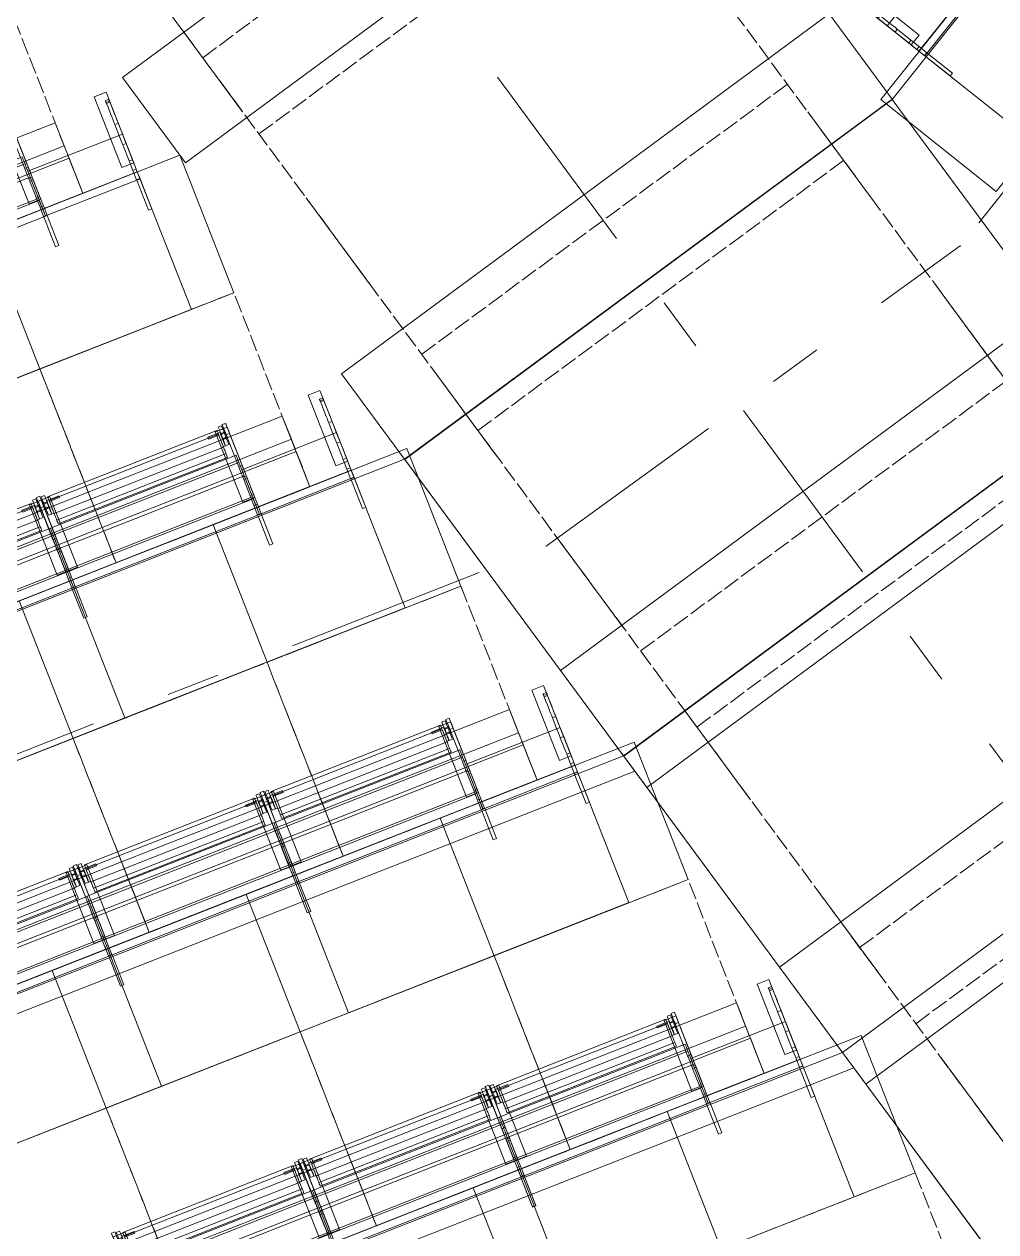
# Model space of a CAD drawing. Header units: millimetres. Extents: x -50172 to 90294, y -80883 to 25069.
# Drawn here: x -16918 to -14353, y -62262 to -59074 of the extents above; entities that cross this region are included whole.
import ezdxf
from ezdxf.enums import TextEntityAlignment as Align

# ---------------------------------------------------------------- set-up
doc = ezdxf.new("R2010")
doc.units = ezdxf.units.MM
doc.header["$MEASUREMENT"] = 0
for name, pattern in [('Dashed', [564.444447, 282.222223, -282.222223]), ('Double Dashed', [1093.611073, 529.166651, -211.666656, 141.111112, -211.666656]), ('Hidden Line', [55, 45, -10])]:
    doc.linetypes.add(name, pattern=pattern)
for name, color, linetype in [('A-25-M_Wall_Ext', 7, 'Continuous'), ('New_A-05-M_Gross_Int_Plant', 7, 'Continuous'), ('New_A-15-MG_Structural_Grid_Phase_2', 7, 'Continuous'), ('New_A-20-M_Floor_Slab', 7, 'Continuous'), ('New_A-35-M_FFE_Fixed', 7, 'Continuous')]:
    doc.layers.add(name, color=color, linetype=linetype)
for name, color, linetype, lineweight in [('A-25-M_Wall_Ext_Pen_No__1', 7, 'Continuous', 13), ('New_A-20-M_Floor_Slab_Pen_No__89', 8, 'Continuous', 20), ('New_A-35-M_FFE_Fixed_Pen_No__1', 7, 'Continuous', 13), ('New_A-35-M_FFE_Fixed_Pen_No__101', 252, 'Continuous', 15), ('New_A-35-M_FFE_Fixed_Pen_No__93', 8, 'Continuous', 13), ('New_A-95-P_Drawing_Pen_No__1', 7, 'Continuous', 13), ('New_ArchiCAD Zone Stamps_Pen_No__6', 7, 'Continuous', 35)]:
    doc.layers.add(name, color=color, linetype=linetype, lineweight=lineweight)
for name, color, linetype, lineweight, true_color in [('A-25-M_Wall_Ext_Pen_No__107', 7, 'Continuous', 15, 0xa6a6a6), ('New_A-05-M_Gross_Int_Plant_Pen_No__74', 7, 'Continuous', 20, 0x606060), ('New_A-15-MG_Structural_Grid_Phase_2_Pen_No__222', 7, 'Continuous', 13, 0x65af33), ('New_A-35-M_FFE_Fixed_Pen_No__102', 7, 'Continuous', 15, 0xcccccc)]:
    doc.layers.add(name, color=color, linetype=linetype, lineweight=lineweight, true_color=true_color)
doc.styles.add('GENERATED_STYLE_1', font='')
doc.styles.add('GENERATED_STYLE_3', font='')
doc.styles.add('GENERATED_STYLE_4', font='')
doc.styles.get('GENERATED_STYLE_1').set_extended_font_data('Arial', bold=True)
doc.styles.get('GENERATED_STYLE_3').set_extended_font_data('Arial')
doc.styles.get('GENERATED_STYLE_4').set_extended_font_data('Swis721 BT')
pattern_1 = [(60, (0, 0), (-43.30127, 25), []), (120, (0, 0), (43.30127, 25), [])]

# ---------------------------------------------------------------- blocks, each defined once
blk = doc.blocks.new('Slab_1_1', base_point=(-15913.9, -60223.1))
at = {"layer": 'New_A-20-M_Floor_Slab_Pen_No__89', "linetype": 'Continuous', "flags": 128}
blk.add_lwpolyline([(-15913.9, -60223.1), (-23563.9, -63227.3), (-23449.1, -64244), (-15306.1, -61046.2)], close=True, dxfattribs=at)
blk = doc.blocks.new('Slab_2_1', base_point=(-15335.8, -61005.9))
at = {"layer": 'New_A-20-M_Floor_Slab_Pen_No__89', "linetype": 'Continuous', "flags": 128}
blk.add_lwpolyline([(-15335.8, -61005.9), (-23454.7, -64194.3), (-23339.9, -65211), (-14728.1, -61829.1)], close=True, dxfattribs=at)
blk = doc.blocks.new('Slab_3_1', base_point=(-14757.8, -61788.8))
at = {"layer": 'New_A-20-M_Floor_Slab_Pen_No__89', "linetype": 'Continuous', "flags": 128}
blk.add_lwpolyline([(-14757.8, -61788.8), (-23345.5, -65161.3), (-23230.8, -66178), (-14150, -62611.9)], close=True, dxfattribs=at)
blk = doc.blocks.new('Slab_7_1', base_point=(-15913.6, -60223.5))
at = {"layer": 'New_A-20-M_Floor_Slab_Pen_No__89', "linetype": 'Continuous', "flags": 128}
blk.add_lwpolyline([(-15913.6, -60223.5), (-15274.1, -61089.5), (-13987, -60139.1), (-14626.4, -59273.1)], close=True, dxfattribs=at)
blk = doc.blocks.new('Slab_8_1', base_point=(-15335.5, -61006.4))
at = {"layer": 'New_A-20-M_Floor_Slab_Pen_No__89', "linetype": 'Continuous', "flags": 128}
blk.add_lwpolyline([(-15335.5, -61006.4), (-14696.1, -61872.4), (-13409, -60922), (-14048.4, -60056)], close=True, dxfattribs=at)
blk = doc.blocks.new('Slab_9_1', base_point=(-14757.5, -61789.2))
at = {"layer": 'New_A-20-M_Floor_Slab_Pen_No__89', "linetype": 'Continuous', "flags": 128}
blk.add_lwpolyline([(-14757.5, -61789.2), (-14118, -62655.2), (-12830.9, -61704.9), (-13470.4, -60838.9)], close=True, dxfattribs=at)
blk = doc.blocks.new('Slab_28_1', base_point=(-14626.4, -59273.1))
at = {"layer": 'New_A-20-M_Floor_Slab_Pen_No__89', "linetype": 'Continuous', "flags": 128}
blk.add_lwpolyline([(-14626.4, -59273.1), (-9373.2, -52682.9), (-8435.3, -53091.9), (-14018.7, -60096.2)], close=True, dxfattribs=at)
blk = doc.blocks.new('Slab_43_1', base_point=(-13470.8, -60838.4))
at = {"layer": 'New_A-20-M_Floor_Slab_Pen_No__89', "linetype": 'Continuous', "flags": 128}
blk.add_lwpolyline([(-13470.8, -60838.4), (-13637.1, -60613.1), (-14924.3, -61563.5), (-14758, -61788.7)], close=True, dxfattribs=at)
blk = doc.blocks.new('Slab_44_1', base_point=(-14048.8, -60055.5))
at = {"layer": 'New_A-20-M_Floor_Slab_Pen_No__89', "linetype": 'Continuous', "flags": 128}
blk.add_lwpolyline([(-14048.8, -60055.5), (-14215.2, -59830.2), (-15502.3, -60780.6), (-15336, -61005.9)], close=True, dxfattribs=at)
blk = doc.blocks.new('Slab_45_1', base_point=(-14626.9, -59272.6))
at = {"layer": 'New_A-20-M_Floor_Slab_Pen_No__89', "linetype": 'Continuous', "flags": 128}
blk.add_lwpolyline([(-14626.9, -59272.6), (-14793.2, -59047.3), (-16080.4, -59997.7), (-15914, -60223)], close=True, dxfattribs=at)
blk = doc.blocks.new('Slab_46_1', base_point=(-15204.9, -58489.7))
at = {"layer": 'New_A-20-M_Floor_Slab_Pen_No__89', "linetype": 'Continuous', "flags": 128}
blk.add_lwpolyline([(-15204.9, -58489.7), (-15371.2, -58264.5), (-16658.4, -59214.8), (-16492.1, -59440.1)], close=True, dxfattribs=at)
blk = doc.blocks.new('VENTS__5_1', base_point=(-30958.5, -71277.4))
at = {"layer": 'New_A-05-M_Gross_Int_Plant_Pen_No__74', "linetype": 'Continuous'}
blk.add_arc((-26782.7, -43787.3), 28124.1, 246.43121, 336.44961, dxfattribs=at)
at = {"layer": 'New_ArchiCAD Zone Stamps_Pen_No__6'}
for tag, height, style, p in [('ROOM_NAME', 250, 'GENERATED_STYLE_1', (-31302.6, -70145.2)), ('zoneNameLine2', 250, 'GENERATED_STYLE_1', (-31491, -70577.3)), ('measuredAreaCode', 200, 'GENERATED_STYLE_3', (-31679.5, -70998)), ('DUMMY_649', 200, 'GENERATED_STYLE_3', (-31372.1, -71132.1)), ('DUMMY_650', 200, 'GENERATED_STYLE_3', (-30882.7, -71345.4)), ('DUMMY_651', 133.3, 'GENERATED_STYLE_3', (-30603.4, -71452))]:
    blk.add_attdef(tag, text='', height=height, rotation=336.4404, dxfattribs=dict(at, style=style)).set_placement(p, align=Align.TOP_LEFT)
blk = doc.blocks.new('Wall_351_1', base_point=(-38294.6, -69816.9))
at = {"layer": 'A-25-M_Wall_Ext_Pen_No__107', "linetype": 'Continuous', "lineweight": 0, "true_color": 0x535353}
for points in [[(-38161.1, -69523.8, 0.417286), (-920.9, -54882.6), (-922.8, -54881.8, -0.417285), (-38160.3, -69522)], [(-38224.1, -69662.2, 0.417299), (-781.4, -54943), (-783.3, -54942.2, -0.417299), (-38223.3, -69660.3)]]:
    blk.add_hatch(color=251, dxfattribs=at).paths.add_polyline_path(points)
at = {"layer": 'A-25-M_Wall_Ext_Pen_No__107', "linetype": 'Continuous'}
h = blk.add_hatch(dxfattribs=at)
h.set_pattern_fill('Plaster_0001', color=256, style=0, pattern_type=2)
h.set_pattern_definition([(201.458, (0, 0), (-63.3617, 161.19955), [0, -100]), (201.458, (-14.85, -98.89), (-63.3617, 161.19955), [0, -100])])
h.paths.add_polyline_path([(-38160.3, -69522, 0.417285), (-922.8, -54881.8), (-936.5, -54875.8, -0.417284), (-38154.1, -69508.4)])
h = blk.add_hatch(dxfattribs=at)
h.set_pattern_fill('Batt_Insulation_0001', color=256, style=0, pattern_type=2)
h.set_pattern_definition(pattern_1)
h.paths.add_polyline_path([(-38273, -69769.5, 0.41731), (-673.1, -54989.8), (-764.9, -54950.1, -0.417301), (-38231.6, -69678.5)])
h = blk.add_hatch(dxfattribs=at)
h.set_pattern_fill('Plywood_0001', color=256, style=0, pattern_type=2)
h.set_pattern_definition([(0, (0, 0), (0, 200), [])])
h.paths.add_polyline_path([(-38231.6, -69678.5, 0.417301), (-764.9, -54950.1), (-781.4, -54943, -0.417299), (-38224.1, -69662.2)])
h = blk.add_hatch(dxfattribs=at)
h.set_pattern_fill('Batt_Insulation_0001', color=256, style=0, pattern_type=2)
h.set_pattern_definition(pattern_1)
h.paths.add_polyline_path([(-38283.4, -69792.3, 0.417312), (-650.2, -54999.7), (-673.1, -54989.8, -0.41731), (-38273, -69769.5)])
blk.add_hatch(color=256, dxfattribs=at).paths.add_polyline_path([(-38294.6, -69816.9, 0.417314), (-625.4, -55010.5), (-650.2, -54999.7, -0.417312), (-38283.4, -69792.3)])
at = {"layer": 'A-25-M_Wall_Ext_Pen_No__1', "linetype": 'Continuous'}
for radius, start, end in [(28147.8, 246.16247, 336.76276), (28145.8, 246.16252, 336.76277), (28130.8, 246.16287, 336.76285), (28317.8, 246.15854, 336.76179), (28299.8, 246.15895, 336.76189), (28297.8, 246.159, 336.7619), (28417.8, 246.15624, 336.76122), (28469.8, 246.15506, 336.76093), (28442.8, 246.15567, 336.76108)]:
    blk.add_arc((-26785.3, -43777.2), radius, start, end, dxfattribs=at)
blk = doc.blocks.new('Standard grid marker_13')
at = {"layer": 'New_A-15-MG_Structural_Grid_Phase_2_Pen_No__222', "linetype": 'Double Dashed'}
blk.add_line((2590.6, 0), (19354.3, 0), dxfattribs=at)
at = {"layer": 'New_A-15-MG_Structural_Grid_Phase_2_Pen_No__222', "style": 'GENERATED_STYLE_4'}
for tag, p in [('AC_MarkerText_1_0', (-500, 43.6)), ('AC_MarkerText_1_1', (22444.9, 43.6))]:
    blk.add_attdef(tag, text='', height=350, rotation=210.0234, dxfattribs=at).set_placement(p, align=Align.MIDDLE_CENTER)
blk = doc.blocks.new('Standard grid marker_19')
at = {"layer": 'New_A-15-MG_Structural_Grid_Phase_2_Pen_No__222', "linetype": 'Double Dashed'}
blk.add_line((6970.5, 0), (8783.7, 0), dxfattribs=at)
blk = doc.blocks.new('Standard grid marker_20')
at = {"layer": 'New_A-15-MG_Structural_Grid_Phase_2_Pen_No__222', "linetype": 'Double Dashed'}
blk.add_line((0, 0), (1350, 0), dxfattribs=at)
for p in [(0, 0), (1350, 0)]:
    blk.add_point(p, dxfattribs=at)
blk = doc.blocks.new('Standard grid marker_21')
at = {"layer": 'New_A-15-MG_Structural_Grid_Phase_2_Pen_No__222', "linetype": 'Double Dashed'}
blk.add_line((1700.9, 0), (0, 0), dxfattribs=at)
blk = doc.blocks.new('Standard grid marker_26')
at = {"layer": 'New_A-15-MG_Structural_Grid_Phase_2_Pen_No__222', "linetype": 'Double Dashed'}
blk.add_arc((0, 0), 27977.6, 0, 90.63597, dxfattribs=at)
at = {"layer": 'New_A-15-MG_Structural_Grid_Phase_2_Pen_No__222', "style": 'GENERATED_STYLE_4'}
blk.add_attdef('AC_MarkerText_1', text='', height=350, rotation=90.3066, dxfattribs=at).set_placement((-1326.2, 28008), align=Align.MIDDLE_CENTER)
blk = doc.blocks.new('Montpelier with surface')
at = {"layer": 'New_A-35-M_FFE_Fixed_Pen_No__1', "linetype": 'Continuous'}
for p, q in [((0, 534.8), (0, 4.8)), ((390, 534.8), (0, 534.8)), ((285, 539.6), (370, 539.6)), ((285, 530), (285, 539.6)), ((285, 530), (370, 530)), ((370, 539.6), (371, 539.6)), ((370, 530), (370, 539.6)), ((370, 4.8), (370, 534.8)), ((370, 534.8), (414.6, 534.8)), ((370, 530), (371, 530)), ((371, 539.6), (397.3, 539.6)), ((371, 530), (371, 539.6)), ((371, 530), (397.3, 530)), ((390, 4.8), (390, 534.8)), ((397.3, 530), (397.3, 539.6)), ((397.3, 539.6), (424.7, 539.6)), ((397.3, 530), (424.7, 530)), ((414.6, 534.8), (415.5, 534.8)), ((414.6, 4.8), (414.6, 534.8)), ((415.5, 534.8), (416.5, 534.8)), ((416, 539.1), (616, 539.1)), ((416, 539.1), (416, 505.4)), ((416.5, 534.8), (417.4, 534.8)), ((417.4, 534.8), (418.3, 534.8)), ((418.3, 534.8), (419, 534.8)), ((419, 534.8), (419.6, 534.8)), ((419.6, 534.8), (420, 534.8)), ((420, 534.8), (420.2, 534.8)), ((420.2, 4.8), (420.2, 534.8)), ((420.2, 534.8), (480, 534.8)), ((424.7, 530), (424.7, 539.6)), ((424.7, 539.6), (470.9, 539.6)), ((424.7, 530), (470.9, 530)), ((470.9, 539.6), (477.4, 539.6)), ((470.9, 530), (470.9, 539.6)), ((470.9, 530), (477.4, 530)), ((477.4, 539.6), (478.6, 539.6)), ((477.4, 530), (477.4, 539.6)), ((477.4, 530), (478.6, 530)), ((478.6, 539.6), (480.7, 539.6)), ((478.6, 530), (480.7, 530)), ((480, 534.8), (482.5, 534.8)), ((480, 4.8), (480, 534.8)), ((480.7, 539.6), (483.7, 539.6)), ((480.7, 530), (483.7, 530)), ((482.5, 534.8), (485.7, 534.8)), ((483.7, 539.6), (487.4, 539.6)), ((483.7, 530), (487.4, 530)), ((485.7, 534.8), (489.5, 534.8)), ((487.4, 539.6), (491.7, 539.6)), ((487.4, 530), (491.7, 530)), ((489.5, 534.8), (493.9, 534.8)), ((491.7, 539.6), (496.6, 539.6)), ((491.7, 530), (496.6, 530)), ((493.9, 534.8), (499, 534.8)), ((496.6, 539.6), (501.7, 539.6)), ((496.6, 530), (501.7, 530)), ((499, 534.8), (504.7, 534.8)), ((501.7, 539.6), (507.1, 539.6)), ((501.7, 530), (507.1, 530)), ((504.7, 534.8), (511, 534.8)), ((507.1, 539.6), (597.9, 539.6)), ((507.1, 530), (507.1, 539.6)), ((507.1, 530), (597.9, 530)), ((511, 534.8), (517.9, 534.8)), ((517.9, 534.8), (525.2, 534.8)), ((517.9, 4.8), (517.9, 534.8)), ((525.2, 534.8), (530.9, 534.8)), ((530.9, 534.8), (535, 534.8)), ((535, 534.8), (537.4, 534.8)), ((537.4, 534.8), (538.2, 534.8)), ((538.2, 4.8), (538.2, 534.8)), ((541.1, 28.4), (541.1, 511.2)), ((541.1, 511.2), (541.7, 511.2)), ((541.7, 511.2), (543.1, 511.2)), ((543.1, 511.2), (545.3, 511.2)), ((545.3, 511.2), (548.1, 511.2)), ((548.1, 511.2), (551.8, 511.2)), ((551.8, 511.2), (552.7, 511.2)), ((551.8, 28.4), (551.8, 511.2)), ((552.7, 511.2), (554.3, 511.2)), ((554.3, 511.2), (556.3, 511.2)), ((556.3, 511.2), (558.8, 511.2)), ((558.8, 511.2), (561.5, 511.2)), ((561.5, 511.2), (564.4, 511.2)), ((564.4, 511.2), (567.4, 511.2)), ((567.4, 511.2), (570.4, 511.2)), ((570.4, 511.2), (607, 511.2)), ((570.4, 28.4), (570.4, 511.2)), ((571.6, 527.1), (573.6, 527.1)), ((571.6, 527.1), (571.6, 517.7)), ((571.6, 517.7), (573.6, 517.7)), ((571.6, 517), (572.4, 517)), ((571.6, 517), (571.6, 511.2)), ((571.6, 511.2), (572.4, 511.2)), ((572.4, 517), (574.9, 517)), ((572.4, 511.2), (574.9, 511.2)), ((573.6, 527.1), (579.3, 527.1)), ((573.6, 517.7), (579.3, 517.7)), ((574.9, 517), (578.9, 517)), ((574.9, 511.2), (578.9, 511.2)), ((578.9, 517), (584, 517)), ((578.9, 511.2), (584, 511.2)), ((579.3, 527.1), (587.8, 527.1)), ((579.3, 517.7), (587.8, 517.7)), ((584, 517), (590.1, 517)), ((584, 511.2), (590.1, 511.2)), ((587.8, 527.1), (597.9, 527.1)), ((587.8, 517.7), (597.9, 517.7)), ((589.7, 530.3), (590.2, 530.3)), ((589.7, 530.3), (589.7, 517.7)), ((589.7, 517.7), (590.2, 517.7)), ((590.1, 517), (596.6, 517)), ((590.1, 511.2), (596.6, 511.2)), ((590.2, 530.3), (591.7, 530.3)), ((590.2, 517.7), (591.7, 517.7)), ((591.7, 530.3), (594, 530.3)), ((591.7, 517.7), (594, 517.7)), ((592.1, 530.3), (592.7, 530.3)), ((592.1, 530.3), (592.1, 517.7)), ((592.1, 517.7), (592.7, 517.7)), ((592.7, 530.3), (594.2, 530.3)), ((592.7, 517.7), (594.2, 517.7)), ((594, 530.3), (596.7, 530.3)), ((594, 517.7), (596.7, 517.7)), ((594.2, 530.3), (596.5, 530.3)), ((594.2, 517.7), (596.5, 517.7)), ((596.5, 530.3), (599.1, 530.3)), ((596.5, 517.7), (599.1, 517.7)), ((596.6, 517), (603.3, 517)), ((596.6, 511.2), (603.3, 511.2)), ((596.7, 530.3), (599.4, 530.3)), ((596.7, 517.7), (599.4, 517.7)), ((597.9, 539.6), (608.1, 539.6)), ((597.9, 530), (597.9, 539.6)), ((597.9, 530), (608.1, 530)), ((597.9, 527.1), (608, 527.1)), ((597.9, 517.7), (608, 517.7)), ((599.1, 530.3), (601.8, 530.3)), ((599.1, 517.7), (601.8, 517.7)), ((599.4, 530.3), (601.6, 530.3)), ((599.4, 517.7), (601.6, 517.7)), ((601.6, 530.3), (603.2, 530.3)), ((601.6, 517.7), (603.2, 517.7)), ((601.8, 530.3), (604.1, 530.3)), ((601.8, 517.7), (604.1, 517.7)), ((603.2, 530.3), (603.7, 530.3)), ((603.2, 517.7), (603.7, 517.7)), ((603.3, 517), (609.5, 517)), ((603.3, 511.2), (609.5, 511.2)), ((603.7, 530.3), (603.7, 517.7)), ((604.1, 530.3), (605.6, 530.3)), ((604.1, 517.7), (605.6, 517.7)), ((604.5, 511.2), (604.5, 482.3)), ((604.5, 511.2), (609.5, 511.2)), ((605.6, 530.3), (606.1, 530.3)), ((605.6, 517.7), (606.1, 517.7)), ((606.1, 530.3), (606.1, 517.7)), ((607, 511.2), (609.5, 511.2)), ((607, 28.4), (607, 511.2)), ((608, 527.1), (616.5, 527.1)), ((608, 517.7), (616.5, 517.7)), ((608.1, 539.6), (617, 539.6)), ((608.1, 530), (617, 530)), ((609.5, 517), (609.5, 511.2)), ((609.5, 511.2), (611.9, 511.2)), ((609.5, 511.2), (609.5, 482.3)), ((611.9, 511.2), (613.9, 511.2)), ((613.9, 511.2), (615.5, 511.2)), ((615.5, 511.2), (616.8, 511.2)), ((616, 539.1), (616, 505.4)), ((616.5, 527.1), (622.2, 527.1)), ((616.5, 517.7), (622.2, 517.7)), ((616.8, 511.2), (617.6, 511.2)), ((617, 539.6), (623.5, 539.6)), ((617, 530), (623.5, 530)), ((617.6, 511.2), (617.9, 511.2)), ((617.9, 28.4), (617.9, 511.2)), ((622.2, 527.1), (624.2, 527.1)), ((622.2, 517.7), (624.2, 517.7)), ((623.5, 539.6), (626.7, 539.6)), ((623.5, 530), (626.7, 530)), ((624.2, 527.1), (624.2, 517.7)), ((626.7, 530), (626.7, 539.6)), ((416, 505.4), (616, 505.4)), ((604.5, 482.3), (609.5, 482.3)), ((416, 0), (416, 33.7)), ((416, 33.7), (616, 33.7)), ((604.5, 28.4), (604.5, 57.3)), ((604.5, 57.3), (609.5, 57.3)), ((609.5, 28.4), (609.5, 57.3)), ((616, 0), (616, 33.7)), ((0, 4.8), (390, 4.8)), ((285, 9.6), (370, 9.6)), ((285, 0), (285, 9.6)), ((370, 9.6), (371, 9.6)), ((370, 0), (370, 9.6)), ((370, 4.8), (414.6, 4.8)), ((371, 9.6), (397.3, 9.6)), ((371, 0), (371, 9.6)), ((397.3, 9.6), (424.7, 9.6)), ((397.3, 0), (397.3, 9.6)), ((414.6, 4.8), (415.5, 4.8)), ((415.5, 4.8), (416.5, 4.8)), ((416.5, 4.8), (417.4, 4.8)), ((417.4, 4.8), (418.3, 4.8)), ((418.3, 4.8), (419, 4.8)), ((419, 4.8), (419.6, 4.8)), ((419.6, 4.8), (420, 4.8)), ((420, 4.8), (420.2, 4.8)), ((420.2, 4.8), (480, 4.8)), ((424.7, 9.6), (470.9, 9.6)), ((424.7, 0), (424.7, 9.6)), ((470.9, 9.6), (477.4, 9.6)), ((470.9, 0), (470.9, 9.6)), ((477.4, 9.6), (478.6, 9.6)), ((477.4, 0), (477.4, 9.6)), ((478.6, 9.6), (480.7, 9.6)), ((480, 4.8), (482.5, 4.8)), ((480.7, 9.6), (483.7, 9.6)), ((482.5, 4.8), (485.7, 4.8)), ((483.7, 9.6), (487.4, 9.6)), ((485.7, 4.8), (489.5, 4.8)), ((487.4, 9.6), (491.7, 9.6)), ((489.5, 4.8), (493.9, 4.8)), ((491.7, 9.6), (496.6, 9.6)), ((493.9, 4.8), (499, 4.8)), ((496.6, 9.6), (501.7, 9.6)), ((499, 4.8), (504.7, 4.8)), ((501.7, 9.6), (507.1, 9.6)), ((504.7, 4.8), (511, 4.8)), ((507.1, 9.6), (597.9, 9.6)), ((507.1, 0), (507.1, 9.6)), ((511, 4.8), (517.9, 4.8)), ((517.9, 4.8), (525.2, 4.8)), ((525.2, 4.8), (530.9, 4.8)), ((530.9, 4.8), (535, 4.8)), ((535, 4.8), (537.4, 4.8)), ((537.4, 4.8), (538.2, 4.8)), ((541.1, 28.4), (541.7, 28.4)), ((541.7, 28.4), (543.1, 28.4)), ((543.1, 28.4), (545.3, 28.4)), ((545.3, 28.4), (548.1, 28.4)), ((548.1, 28.4), (551.8, 28.4)), ((551.8, 28.4), (552.7, 28.4)), ((552.7, 28.4), (554.3, 28.4)), ((554.3, 28.4), (556.3, 28.4)), ((556.3, 28.4), (558.8, 28.4)), ((558.8, 28.4), (561.5, 28.4)), ((561.5, 28.4), (564.4, 28.4)), ((564.4, 28.4), (567.4, 28.4)), ((567.4, 28.4), (570.4, 28.4)), ((570.4, 28.4), (607, 28.4)), ((571.6, 22.6), (571.6, 28.4)), ((571.6, 28.4), (572.4, 28.4)), ((571.6, 22.6), (572.4, 22.6)), ((571.6, 21.9), (573.6, 21.9)), ((571.6, 12.5), (571.6, 21.9)), ((571.6, 12.5), (573.6, 12.5)), ((572.4, 28.4), (574.9, 28.4)), ((572.4, 22.6), (574.9, 22.6)), ((573.6, 21.9), (579.3, 21.9)), ((573.6, 12.5), (579.3, 12.5)), ((574.9, 28.4), (578.9, 28.4)), ((574.9, 22.6), (578.9, 22.6)), ((578.9, 28.4), (584, 28.4)), ((578.9, 22.6), (584, 22.6)), ((579.3, 21.9), (587.8, 21.9)), ((579.3, 12.5), (587.8, 12.5)), ((584, 28.4), (590.1, 28.4)), ((584, 22.6), (590.1, 22.6)), ((587.8, 21.9), (597.9, 21.9)), ((587.8, 12.5), (597.9, 12.5)), ((589.7, 9.3), (589.7, 21.9)), ((589.7, 21.9), (590.2, 21.9)), ((589.7, 9.3), (590.2, 9.3)), ((590.1, 28.4), (596.6, 28.4)), ((590.1, 22.6), (596.6, 22.6)), ((590.2, 21.9), (591.7, 21.9)), ((590.2, 9.3), (591.7, 9.3)), ((591.7, 21.9), (594, 21.9)), ((591.7, 9.3), (594, 9.3)), ((592.1, 9.3), (592.1, 21.9)), ((592.1, 21.9), (592.7, 21.9)), ((592.1, 9.3), (592.7, 9.3)), ((592.7, 21.9), (594.2, 21.9)), ((592.7, 9.3), (594.2, 9.3)), ((594, 21.9), (596.7, 21.9)), ((594, 9.3), (596.7, 9.3)), ((594.2, 21.9), (596.5, 21.9)), ((594.2, 9.3), (596.5, 9.3)), ((596.5, 21.9), (599.1, 21.9)), ((596.5, 9.3), (599.1, 9.3)), ((596.6, 28.4), (603.3, 28.4)), ((596.6, 22.6), (603.3, 22.6)), ((596.7, 21.9), (599.4, 21.9)), ((596.7, 9.3), (599.4, 9.3)), ((597.9, 21.9), (608, 21.9)), ((597.9, 12.5), (608, 12.5)), ((597.9, 9.6), (608.1, 9.6)), ((597.9, 0), (597.9, 9.6)), ((599.1, 21.9), (601.8, 21.9)), ((599.1, 9.3), (601.8, 9.3)), ((599.4, 21.9), (601.6, 21.9)), ((599.4, 9.3), (601.6, 9.3)), ((601.6, 21.9), (603.2, 21.9)), ((601.6, 9.3), (603.2, 9.3)), ((601.8, 21.9), (604.1, 21.9)), ((601.8, 9.3), (604.1, 9.3)), ((603.2, 21.9), (603.7, 21.9)), ((603.2, 9.3), (603.7, 9.3)), ((603.3, 28.4), (609.5, 28.4)), ((603.3, 22.6), (609.5, 22.6)), ((603.7, 9.3), (603.7, 21.9)), ((604.1, 21.9), (605.6, 21.9)), ((604.1, 9.3), (605.6, 9.3)), ((604.5, 28.4), (609.5, 28.4)), ((605.6, 21.9), (606.1, 21.9)), ((605.6, 9.3), (606.1, 9.3)), ((606.1, 9.3), (606.1, 21.9)), ((607, 28.4), (609.5, 28.4)), ((608, 21.9), (616.5, 21.9)), ((608, 12.5), (616.5, 12.5)), ((608.1, 9.6), (617, 9.6)), ((609.5, 22.6), (609.5, 28.4)), ((609.5, 28.4), (611.9, 28.4)), ((611.9, 28.4), (613.9, 28.4)), ((613.9, 28.4), (615.5, 28.4)), ((615.5, 28.4), (616.8, 28.4)), ((616.5, 21.9), (622.2, 21.9)), ((616.5, 12.5), (622.2, 12.5)), ((616.8, 28.4), (617.6, 28.4)), ((617, 9.6), (623.5, 9.6)), ((617.6, 28.4), (617.9, 28.4)), ((622.2, 21.9), (624.2, 21.9)), ((622.2, 12.5), (624.2, 12.5)), ((623.5, 9.6), (626.7, 9.6)), ((624.2, 12.5), (624.2, 21.9)), ((626.7, 0), (626.7, 9.6)), ((285, 0), (370, 0)), ((370, 0), (371, 0)), ((371, 0), (397.3, 0)), ((397.3, 0), (424.7, 0)), ((416, 0), (616, 0)), ((424.7, 0), (470.9, 0)), ((470.9, 0), (477.4, 0)), ((477.4, 0), (478.6, 0)), ((478.6, 0), (480.7, 0)), ((480.7, 0), (483.7, 0)), ((483.7, 0), (487.4, 0)), ((487.4, 0), (491.7, 0)), ((491.7, 0), (496.6, 0)), ((496.6, 0), (501.7, 0)), ((501.7, 0), (507.1, 0)), ((507.1, 0), (597.9, 0)), ((597.9, 0), (608.1, 0)), ((608.1, 0), (617, 0)), ((617, 0), (623.5, 0)), ((623.5, 0), (626.7, 0))]:
    blk.add_line(p, q, dxfattribs=at)
blk = doc.blocks.new('Montpelier with surface-row end_2')
at = {"layer": 'New_A-35-M_FFE_Fixed_Pen_No__93', "linetype": 'Continuous'}
for p, q in [((285, 800), (370, 800)), ((285, 790.4), (285, 800)), ((370, 800), (371, 800)), ((370, 790.4), (370, 800)), ((371, 800), (397.3, 800)), ((371, 790.4), (371, 800)), ((397.3, 790.4), (397.3, 800)), ((397.3, 800), (424.7, 800)), ((416, 799.5), (616, 799.5)), ((416, 799.5), (416, 766)), ((424.7, 790.4), (424.7, 800)), ((424.7, 800), (470.9, 800)), ((470.9, 800), (477.4, 800)), ((470.9, 790.4), (470.9, 800)), ((477.4, 800), (478.6, 800)), ((477.4, 790.4), (477.4, 800)), ((478.6, 800), (480.7, 800)), ((480.7, 800), (483.7, 800)), ((483.7, 800), (487.4, 800)), ((487.4, 800), (491.7, 800)), ((491.7, 800), (496.6, 800)), ((496.6, 800), (501.7, 800)), ((501.7, 800), (507.1, 800)), ((507.1, 800), (597.9, 800)), ((507.1, 790.4), (507.1, 800)), ((597.9, 800), (608.1, 800)), ((597.9, 790.4), (597.9, 800)), ((608.1, 800), (617, 800)), ((616, 799.5), (616, 766)), ((617, 800), (623.5, 800)), ((623.5, 800), (626.7, 800)), ((626.7, 790.4), (626.7, 800)), ((390, 795.2), (0, 795.2)), ((0, 795.2), (0, 0)), ((285, 790.4), (370, 790.4)), ((370, 268.3), (370, 795.2)), ((370, 795.2), (414.6, 795.2)), ((370, 790.4), (371, 790.4)), ((371, 790.4), (397.3, 790.4)), ((390, 0), (390, 795.2)), ((397.3, 790.4), (424.7, 790.4)), ((414.6, 795.2), (415.5, 795.2)), ((414.6, 268.3), (414.6, 795.2)), ((415.5, 795.2), (416.5, 795.2)), ((416, 766), (616, 766)), ((416.5, 795.2), (417.4, 795.2)), ((417.4, 795.2), (418.3, 795.2)), ((418.3, 795.2), (419, 795.2)), ((419, 795.2), (419.6, 795.2)), ((419.6, 795.2), (420, 795.2)), ((420, 795.2), (420.2, 795.2)), ((420.2, 268.3), (420.2, 795.2)), ((420.2, 795.2), (480, 795.2)), ((424.7, 790.4), (470.9, 790.4)), ((470.9, 790.4), (477.4, 790.4)), ((477.4, 790.4), (478.6, 790.4)), ((478.6, 790.4), (480.7, 790.4)), ((480, 795.2), (482.5, 795.2)), ((480, 268.3), (480, 795.2)), ((480.7, 790.4), (483.7, 790.4)), ((482.5, 795.2), (485.7, 795.2)), ((483.7, 790.4), (487.4, 790.4)), ((485.7, 795.2), (489.5, 795.2)), ((487.4, 790.4), (491.7, 790.4)), ((489.5, 795.2), (493.9, 795.2)), ((491.7, 790.4), (496.6, 790.4)), ((493.9, 795.2), (499, 795.2)), ((496.6, 790.4), (501.7, 790.4)), ((499, 795.2), (504.7, 795.2)), ((501.7, 790.4), (507.1, 790.4)), ((504.7, 795.2), (511, 795.2)), ((507.1, 790.4), (597.9, 790.4)), ((511, 795.2), (517.9, 795.2)), ((517.9, 795.2), (525.2, 795.2)), ((517.9, 268.3), (517.9, 795.2)), ((525.2, 795.2), (530.9, 795.2)), ((530.9, 795.2), (535, 795.2)), ((535, 795.2), (537.4, 795.2)), ((537.4, 795.2), (538.2, 795.2)), ((538.2, 268.3), (538.2, 795.2)), ((541.1, 291.7), (541.1, 771.7)), ((541.1, 771.7), (541.7, 771.7)), ((541.7, 771.7), (543.1, 771.7)), ((543.1, 771.7), (545.3, 771.7)), ((545.3, 771.7), (548.1, 771.7)), ((548.1, 771.7), (551.8, 771.7)), ((551.8, 771.7), (552.7, 771.7)), ((551.8, 291.7), (551.8, 771.7)), ((552.7, 771.7), (554.3, 771.7)), ((554.3, 771.7), (556.3, 771.7)), ((556.3, 771.7), (558.8, 771.7)), ((558.8, 771.7), (561.5, 771.7)), ((561.5, 771.7), (564.4, 771.7)), ((564.4, 771.7), (567.4, 771.7)), ((567.4, 771.7), (570.4, 771.7)), ((570.4, 771.7), (607, 771.7)), ((570.4, 291.7), (570.4, 771.7)), ((571.6, 787.5), (573.6, 787.5)), ((571.6, 787.5), (571.6, 778.3)), ((571.6, 778.3), (573.6, 778.3)), ((571.6, 777.5), (572.4, 777.5)), ((571.6, 777.5), (571.6, 771.7)), ((571.6, 771.7), (572.4, 771.7)), ((572.4, 777.5), (574.9, 777.5)), ((572.4, 771.7), (574.9, 771.7)), ((573.6, 787.5), (579.3, 787.5)), ((573.6, 778.3), (579.3, 778.3)), ((574.9, 777.5), (578.9, 777.5)), ((574.9, 771.7), (578.9, 771.7)), ((578.9, 777.5), (584, 777.5)), ((578.9, 771.7), (584, 771.7)), ((579.3, 787.5), (587.8, 787.5)), ((579.3, 778.3), (587.8, 778.3)), ((584, 777.5), (590.1, 777.5)), ((584, 771.7), (590.1, 771.7)), ((587.8, 787.5), (597.9, 787.5)), ((587.8, 778.3), (597.9, 778.3)), ((589.7, 790.7), (590.2, 790.7)), ((589.7, 790.7), (589.7, 778.3)), ((589.7, 778.3), (590.2, 778.3)), ((590.1, 777.5), (596.6, 777.5)), ((590.1, 771.7), (596.6, 771.7)), ((590.2, 790.7), (591.7, 790.7)), ((590.2, 778.3), (591.7, 778.3)), ((591.7, 790.7), (594, 790.7)), ((591.7, 778.3), (594, 778.3)), ((592.1, 790.7), (592.7, 790.7)), ((592.1, 790.7), (592.1, 778.3)), ((592.1, 778.3), (592.7, 778.3)), ((592.7, 790.7), (594.2, 790.7)), ((592.7, 778.3), (594.2, 778.3)), ((594, 790.7), (596.7, 790.7)), ((594, 778.3), (596.7, 778.3)), ((594.2, 790.7), (596.5, 790.7)), ((594.2, 778.3), (596.5, 778.3)), ((596.5, 790.7), (599.1, 790.7)), ((596.5, 778.3), (599.1, 778.3)), ((596.6, 777.5), (603.3, 777.5)), ((596.6, 771.7), (603.3, 771.7)), ((596.7, 790.7), (599.4, 790.7)), ((596.7, 778.3), (599.4, 778.3)), ((597.9, 790.4), (608.1, 790.4)), ((597.9, 787.5), (608, 787.5)), ((597.9, 778.3), (608, 778.3)), ((599.1, 790.7), (601.8, 790.7)), ((599.1, 778.3), (601.8, 778.3)), ((599.4, 790.7), (601.6, 790.7)), ((599.4, 778.3), (601.6, 778.3)), ((601.6, 790.7), (603.2, 790.7)), ((601.6, 778.3), (603.2, 778.3)), ((601.8, 790.7), (604.1, 790.7)), ((601.8, 778.3), (604.1, 778.3)), ((603.2, 790.7), (603.7, 790.7)), ((603.2, 778.3), (603.7, 778.3)), ((603.3, 777.5), (609.5, 777.5)), ((603.3, 771.7), (609.5, 771.7)), ((603.7, 790.7), (603.7, 778.3)), ((604.1, 790.7), (605.6, 790.7)), ((604.1, 778.3), (605.6, 778.3)), ((604.5, 771.7), (604.5, 743)), ((604.5, 771.7), (609.5, 771.7)), ((605.6, 790.7), (606.1, 790.7)), ((605.6, 778.3), (606.1, 778.3)), ((606.1, 790.7), (606.1, 778.3)), ((607, 771.7), (609.5, 771.7)), ((607, 291.7), (607, 771.7)), ((608, 787.5), (616.5, 787.5)), ((608, 778.3), (616.5, 778.3)), ((608.1, 790.4), (617, 790.4)), ((609.5, 777.5), (609.5, 771.7)), ((609.5, 771.7), (609.5, 743)), ((609.5, 771.7), (611.9, 771.7)), ((611.9, 771.7), (613.9, 771.7)), ((613.9, 771.7), (615.5, 771.7)), ((615.5, 771.7), (616.8, 771.7)), ((616.5, 787.5), (622.2, 787.5)), ((616.5, 778.3), (622.2, 778.3)), ((616.8, 771.7), (617.6, 771.7)), ((617, 790.4), (623.5, 790.4)), ((617.6, 771.7), (617.9, 771.7)), ((617.9, 291.7), (617.9, 771.7)), ((622.2, 787.5), (624.2, 787.5)), ((622.2, 778.3), (624.2, 778.3)), ((623.5, 790.4), (626.7, 790.4)), ((624.2, 787.5), (624.2, 778.3)), ((604.5, 743), (609.5, 743)), ((604.5, 291.7), (604.5, 320.5)), ((604.5, 320.5), (609.5, 320.5)), ((609.5, 291.7), (609.5, 320.5)), ((416, 263.5), (416, 297)), ((416, 297), (616, 297)), ((541.1, 291.7), (541.7, 291.7)), ((541.7, 291.7), (543.1, 291.7)), ((543.1, 291.7), (545.3, 291.7)), ((545.3, 291.7), (548.1, 291.7)), ((548.1, 291.7), (551.8, 291.7)), ((551.8, 291.7), (552.7, 291.7)), ((552.7, 291.7), (554.3, 291.7)), ((554.3, 291.7), (556.3, 291.7)), ((556.3, 291.7), (558.8, 291.7)), ((558.8, 291.7), (561.5, 291.7)), ((561.5, 291.7), (564.4, 291.7)), ((564.4, 291.7), (567.4, 291.7)), ((567.4, 291.7), (570.4, 291.7)), ((570.4, 291.7), (607, 291.7)), ((571.6, 286), (571.6, 291.7)), ((571.6, 291.7), (572.4, 291.7)), ((572.4, 291.7), (574.9, 291.7)), ((574.9, 291.7), (578.9, 291.7)), ((578.9, 291.7), (584, 291.7)), ((584, 291.7), (590.1, 291.7)), ((590.1, 291.7), (596.6, 291.7)), ((596.6, 291.7), (603.3, 291.7)), ((603.3, 291.7), (609.5, 291.7)), ((604.5, 291.7), (609.5, 291.7)), ((607, 291.7), (609.5, 291.7)), ((609.5, 291.7), (611.9, 291.7)), ((609.5, 286), (609.5, 291.7)), ((611.9, 291.7), (613.9, 291.7)), ((613.9, 291.7), (615.5, 291.7)), ((615.5, 291.7), (616.8, 291.7)), ((616, 263.5), (616, 297)), ((616.8, 291.7), (617.6, 291.7)), ((617.6, 291.7), (617.9, 291.7)), ((285, 273.1), (370, 273.1)), ((285, 263.5), (285, 273.1)), ((285, 263.5), (370, 263.5)), ((370, 273.1), (371, 273.1)), ((370, 263.5), (370, 273.1)), ((370, 268.3), (414.6, 268.3)), ((370, 263.5), (371, 263.5)), ((370.4, 0), (370.4, 268.3)), ((370.4, 268.3), (390, 268.3)), ((371, 273.1), (397.3, 273.1)), ((371, 263.5), (371, 273.1)), ((371, 263.5), (397.3, 263.5)), ((390, 268.3), (497, 268.3)), ((390, 0), (390, 268.3)), ((397.3, 273.1), (424.7, 273.1)), ((397.3, 263.5), (397.3, 273.1)), ((397.3, 263.5), (424.7, 263.5)), ((414.6, 268.3), (415.5, 268.3)), ((415.5, 268.3), (416.5, 268.3)), ((416, 263.5), (616, 263.5)), ((416.5, 268.3), (417.4, 268.3)), ((417.4, 268.3), (418.3, 268.3)), ((418.3, 268.3), (419, 268.3)), ((419, 268.3), (419.6, 268.3)), ((419.6, 268.3), (420, 268.3)), ((420, 268.3), (420.2, 268.3)), ((420.2, 268.3), (480, 268.3)), ((424.7, 273.1), (470.9, 273.1)), ((424.7, 263.5), (424.7, 273.1)), ((424.7, 263.5), (470.9, 263.5)), ((470.9, 273.1), (477.4, 273.1)), ((470.9, 263.5), (470.9, 273.1)), ((470.9, 263.5), (477.4, 263.5)), ((477.4, 273.1), (478.6, 273.1)), ((477.4, 263.5), (477.4, 273.1)), ((477.4, 263.5), (478.6, 263.5)), ((478.6, 273.1), (480.7, 273.1)), ((478.6, 263.5), (480.7, 263.5)), ((480, 268.3), (482.5, 268.3)), ((480.7, 273.1), (483.7, 273.1)), ((480.7, 263.5), (483.7, 263.5)), ((482.5, 268.3), (485.7, 268.3)), ((483.7, 273.1), (487.4, 273.1)), ((483.7, 263.5), (487.4, 263.5)), ((485.7, 268.3), (489.5, 268.3)), ((487.4, 273.1), (491.7, 273.1)), ((487.4, 263.5), (491.7, 263.5)), ((489.5, 268.3), (493.9, 268.3)), ((491.7, 273.1), (496.6, 273.1)), ((491.7, 263.5), (496.6, 263.5)), ((493.9, 268.3), (499, 268.3)), ((496.6, 273.1), (501.7, 273.1)), ((496.6, 263.5), (501.7, 263.5)), ((497, 0), (497, 268.3)), ((499, 268.3), (504.7, 268.3)), ((501.7, 273.1), (507.1, 273.1)), ((501.7, 263.5), (507.1, 263.5)), ((504.7, 268.3), (511, 268.3)), ((507.1, 273.1), (597.9, 273.1)), ((507.1, 263.5), (507.1, 273.1)), ((507.1, 263.5), (597.9, 263.5)), ((511, 268.3), (517.9, 268.3)), ((517.9, 268.3), (525.2, 268.3)), ((525.2, 268.3), (530.9, 268.3)), ((530.9, 268.3), (535, 268.3)), ((535, 268.3), (537.4, 268.3)), ((537.4, 268.3), (538.2, 268.3)), ((571.6, 286), (572.4, 286)), ((571.6, 285.2), (573.6, 285.2)), ((571.6, 275.9), (571.6, 285.2)), ((571.6, 275.9), (573.6, 275.9)), ((572.4, 286), (574.9, 286)), ((573.6, 285.2), (579.3, 285.2)), ((573.6, 275.9), (579.3, 275.9)), ((574.9, 286), (578.9, 286)), ((578.9, 286), (584, 286)), ((579.3, 285.2), (587.8, 285.2)), ((579.3, 275.9), (587.8, 275.9)), ((584, 286), (590.1, 286)), ((587.8, 285.2), (597.9, 285.2)), ((587.8, 275.9), (597.9, 275.9)), ((589.7, 272.8), (589.7, 285.2)), ((589.7, 285.2), (590.2, 285.2)), ((589.7, 272.8), (590.2, 272.8)), ((590.1, 286), (596.6, 286)), ((590.2, 285.2), (591.7, 285.2)), ((590.2, 272.8), (591.7, 272.8)), ((591.7, 285.2), (594, 285.2)), ((591.7, 272.8), (594, 272.8)), ((592.1, 272.8), (592.1, 285.2)), ((592.1, 285.2), (592.7, 285.2)), ((592.1, 272.8), (592.7, 272.8)), ((592.7, 285.2), (594.2, 285.2)), ((592.7, 272.8), (594.2, 272.8)), ((594, 285.2), (596.7, 285.2)), ((594, 272.8), (596.7, 272.8)), ((594.2, 285.2), (596.5, 285.2)), ((594.2, 272.8), (596.5, 272.8)), ((596.5, 285.2), (599.1, 285.2)), ((596.5, 272.8), (599.1, 272.8)), ((596.6, 286), (603.3, 286)), ((596.7, 285.2), (599.4, 285.2)), ((596.7, 272.8), (599.4, 272.8)), ((597.9, 285.2), (608, 285.2)), ((597.9, 275.9), (608, 275.9)), ((597.9, 273.1), (608.1, 273.1)), ((597.9, 263.5), (597.9, 273.1)), ((597.9, 263.5), (608.1, 263.5)), ((599.1, 285.2), (601.8, 285.2)), ((599.1, 272.8), (601.8, 272.8)), ((599.4, 285.2), (601.6, 285.2)), ((599.4, 272.8), (601.6, 272.8)), ((601.6, 285.2), (603.2, 285.2)), ((601.6, 272.8), (603.2, 272.8)), ((601.8, 285.2), (604.1, 285.2)), ((601.8, 272.8), (604.1, 272.8)), ((603.2, 285.2), (603.7, 285.2)), ((603.2, 272.8), (603.7, 272.8)), ((603.3, 286), (609.5, 286)), ((603.7, 272.8), (603.7, 285.2)), ((604.1, 285.2), (605.6, 285.2)), ((604.1, 272.8), (605.6, 272.8)), ((605.6, 285.2), (606.1, 285.2)), ((605.6, 272.8), (606.1, 272.8)), ((606.1, 272.8), (606.1, 285.2)), ((608, 285.2), (616.5, 285.2)), ((608, 275.9), (616.5, 275.9)), ((608.1, 273.1), (617, 273.1)), ((608.1, 263.5), (617, 263.5)), ((616.5, 285.2), (622.2, 285.2)), ((616.5, 275.9), (622.2, 275.9)), ((617, 273.1), (623.5, 273.1)), ((617, 263.5), (623.5, 263.5)), ((622.2, 285.2), (624.2, 285.2)), ((622.2, 275.9), (624.2, 275.9)), ((623.5, 273.1), (626.7, 273.1)), ((623.5, 263.5), (626.7, 263.5)), ((624.2, 275.9), (624.2, 285.2)), ((626.7, 263.5), (626.7, 273.1)), ((416, 0), (416, 33.5)), ((416, 33.5), (616, 33.5)), ((616, 0), (616, 33.5)), ((0, 0), (390, 0)), ((285, 9.6), (285, 0)), ((370, 9.6), (285, 9.6)), ((370, 0), (285, 0)), ((370, 9.6), (370, 0)), ((371, 9.6), (370, 9.6)), ((371, 0), (370, 0)), ((370.4, 0), (390, 0)), ((371, 9.6), (371, 0)), ((397.3, 9.6), (371, 9.6)), ((397.3, 0), (371, 0)), ((390, 0), (497, 0)), ((424.7, 9.6), (397.3, 9.6)), ((397.3, 9.6), (397.3, 0)), ((424.7, 0), (397.3, 0)), ((416, 0), (616, 0)), ((470.9, 9.6), (424.7, 9.6)), ((424.7, 9.6), (424.7, 0)), ((470.9, 0), (424.7, 0)), ((477.4, 9.6), (470.9, 9.6)), ((470.9, 9.6), (470.9, 0)), ((477.4, 0), (470.9, 0)), ((495.7, 9.6), (477.4, 9.6)), ((495.7, 0), (477.4, 0)), ((528.2, 9.6), (495.7, 9.6)), ((528.2, 0), (495.7, 0)), ((530.6, 9.6), (528.2, 9.6)), ((528.2, 9.6), (528.2, 0)), ((530.6, 0), (528.2, 0)), ((534.9, 9.6), (530.6, 9.6)), ((534.9, 0), (530.6, 0)), ((540.8, 9.6), (534.9, 9.6)), ((540.8, 0), (534.9, 0)), ((548.2, 9.6), (540.8, 9.6)), ((548.2, 0), (540.8, 0)), ((556.9, 9.6), (548.2, 9.6)), ((556.9, 0), (548.2, 0)), ((566.6, 9.6), (556.9, 9.6)), ((566.6, 0), (556.9, 0)), ((576.9, 9.6), (566.6, 9.6)), ((576.9, 0), (566.6, 0)), ((587.6, 9.6), (576.9, 9.6)), ((587.6, 0), (576.9, 0)), ((591, 9.6), (587.6, 9.6)), ((587.6, 9.6), (587.6, 0)), ((591, 0), (587.6, 0)), ((592, 9.6), (591, 9.6)), ((591, 9.6), (591, 0)), ((592, 0), (591, 0)), ((592.9, 9.6), (592, 9.6)), ((592.9, 0), (592, 0)), ((593.8, 9.6), (592.9, 9.6)), ((593.8, 0), (592.9, 0)), ((594.6, 9.6), (593.8, 9.6)), ((594.6, 0), (593.8, 0)), ((595.2, 9.6), (594.6, 9.6)), ((595.2, 0), (594.6, 0)), ((595.6, 9.6), (595.2, 9.6)), ((595.6, 0), (595.2, 0)), ((595.9, 9.6), (595.6, 9.6)), ((595.9, 0), (595.6, 0)), ((596, 9.6), (595.9, 9.6)), ((596, 0), (595.9, 0)), ((596, 9.6), (596, 0))]:
    blk.add_line(p, q, dxfattribs=at)

msp = doc.modelspace()

# ---------------------------------------------------------------- linework, layer by layer
at = {"layer": 'New_A-35-M_FFE_Fixed_Pen_No__1', "linetype": 'Continuous', "flags": 128}
for points in [[(-14314.3, -58843), (-14657.1, -59273.1), (-14352.2, -59516.2), (-14009.3, -59086.1)], [(-16419.6, -60395.9), (-15907.6, -60194.8), (-15765.1, -60557.9), (-16277, -60758.9)], [(-16931.5, -60596.9), (-16419.6, -60395.9), (-16277, -60758.9), (-16789, -60959.9)], [(-17443.5, -60798), (-16931.5, -60596.9), (-16789, -60959.9), (-17300.9, -61161)], [(-16125.1, -61145.7), (-16149.1, -61084.7), (-15637.2, -60883.6), (-15613.2, -60944.7)], [(-16076, -61270.8), (-15564, -61069.8), (-15637.2, -60883.6), (-16149.1, -61084.7)], [(-16076, -61270.8), (-16112.5, -61177.8), (-15600.6, -60976.7), (-15564, -61069.8)], [(-15308.1, -60969.3), (-15820, -61170.3), (-15677.5, -61533.3), (-15165.5, -61332.3)], [(-16637.1, -61346.7), (-16661, -61285.7), (-16149.1, -61084.7), (-16125.1, -61145.7)], [(-16587.9, -61471.9), (-16076, -61270.8), (-16149.1, -61084.7), (-16661, -61285.7)], [(-15820, -61170.3), (-16332, -61371.4), (-16189.4, -61734.4), (-15677.5, -61533.3)], [(-16587.9, -61471.9), (-16624.5, -61378.8), (-16112.5, -61177.8), (-16076, -61270.8)], [(-17149, -61547.8), (-17173, -61486.8), (-16661, -61285.7), (-16637.1, -61346.7)], [(-17099.9, -61672.9), (-16587.9, -61471.9), (-16661, -61285.7), (-17173, -61486.8)], [(-17099.9, -61672.9), (-17136.4, -61579.8), (-16624.5, -61378.8), (-16587.9, -61471.9)], [(-16332, -61371.4), (-16843.9, -61572.4), (-16701.3, -61935.4), (-16189.4, -61734.4)], [(-16843.9, -61572.4), (-17355.8, -61773.4), (-17213.3, -62136.5), (-16701.3, -61935.4)], [(-15013.6, -61719.1), (-15037.6, -61658.1), (-15549.5, -61859.1), (-15525.6, -61920.1)], [(-14964.5, -61844.2), (-15476.4, -62045.3), (-15549.5, -61859.1), (-15037.6, -61658.1)], [(-15220.4, -61944.7), (-14708.5, -61743.7), (-14565.9, -62106.7), (-15077.9, -62307.8)], [(-14964.5, -61844.2), (-15001, -61751.1), (-15513, -61952.2), (-15476.4, -62045.3)], [(-15525.6, -61920.1), (-15549.5, -61859.1), (-16061.5, -62060.1), (-16037.5, -62121.2)], [(-15476.4, -62045.3), (-15988.4, -62246.3), (-16061.5, -62060.1), (-15549.5, -61859.1)], [(-15476.4, -62045.3), (-15513, -61952.2), (-16024.9, -62153.2), (-15988.4, -62246.3)], [(-15732.4, -62145.8), (-15220.4, -61944.7), (-15077.9, -62307.8), (-15589.8, -62508.8)], [(-16037.5, -62121.2), (-16061.5, -62060.1), (-16573.4, -62261.2), (-16549.4, -62322.2)], [(-15988.4, -62246.3), (-16500.3, -62447.3), (-16573.4, -62261.2), (-16061.5, -62060.1)], [(-15988.4, -62246.3), (-16024.9, -62153.2), (-16536.8, -62354.3), (-16500.3, -62447.3)], [(-16244.3, -62346.8), (-15732.4, -62145.8), (-15589.8, -62508.8), (-16101.8, -62709.8)], [(-16549.4, -62322.2), (-16573.4, -62261.2), (-17085.3, -62462.2), (-17061.4, -62523.3)], [(-16500.3, -62447.3), (-17012.2, -62648.4), (-17085.3, -62462.2), (-16573.4, -62261.2)]]:
    msp.add_lwpolyline(points, close=True, dxfattribs=at)
at = {"layer": 'New_A-35-M_FFE_Fixed_Pen_No__101', "linetype": 'Hidden Line', "flags": 128}
for points in [[(-18759, -56031.5), (-17793.6, -55318.7), (-11286.6, -64131.5), (-12252, -64844.3)], [(-16076, -61270.8), (-16277, -60758.9), (-15765.1, -60557.9), (-15564, -61069.8)], [(-16587.9, -61471.9), (-16789, -60959.9), (-16277, -60758.9), (-16076, -61270.8)], [(-17099.9, -61672.9), (-17300.9, -61161), (-16789, -60959.9), (-16587.9, -61471.9)], [(-14964.5, -61844.2), (-15165.5, -61332.3), (-15677.5, -61533.3), (-15476.4, -62045.3)], [(-15476.4, -62045.3), (-15677.5, -61533.3), (-16189.4, -61734.4), (-15988.4, -62246.3)], [(-15988.4, -62246.3), (-16189.4, -61734.4), (-16701.3, -61935.4), (-16500.3, -62447.3)], [(-16500.3, -62447.3), (-16701.3, -61935.4), (-17213.3, -62136.5), (-17012.2, -62648.4)], [(-14876.8, -62819.7), (-15077.9, -62307.8), (-14565.9, -62106.7), (-14364.9, -62618.6)]]:
    msp.add_lwpolyline(points, close=True, dxfattribs=at)
for points in [[(-15481.4, -58450.2), (-16446.8, -59163)], [(-16298.3, -59364.1), (-15332.9, -58651.4)], [(-14903.4, -59233.1), (-15868.7, -59945.9)], [(-15720.2, -60147), (-14754.9, -59434.2)], [(-14325.3, -60016), (-15290.7, -60728.8)], [(-15142.2, -60929.9), (-14176.8, -60217.1)], [(-13747.3, -60798.9), (-14712.7, -61511.7)], [(-14564.2, -61712.8), (-13598.8, -61000)]]:
    msp.add_lwpolyline(points, dxfattribs=at)
at = {"layer": 'New_A-35-M_FFE_Fixed_Pen_No__102', "linetype": 'Hidden Line', "flags": 128}
for points in [[(-17275.1, -59722), (-17476.2, -59210), (-16964.2, -59009), (-16763.2, -59520.9)], [(-16163.6, -60295.4), (-16364.7, -59783.4), (-16876.6, -59984.5), (-16675.6, -60496.4)], [(-16675.6, -60496.4), (-16876.6, -59984.5), (-17388.5, -60185.5), (-17187.5, -60697.4)]]:
    msp.add_lwpolyline(points, close=True, dxfattribs=at)
at = {"layer": 'New_A-35-M_FFE_Fixed_Pen_No__102', "linetype": 'Continuous', "flags": 128}
for points in [[(-17324.3, -59596.8), (-17348.2, -59535.8), (-16836.3, -59334.8), (-16812.3, -59395.8)], [(-17275.1, -59722), (-16763.2, -59520.9), (-16836.3, -59334.8), (-17348.2, -59535.8)], [(-16507.2, -59420.4), (-17019.2, -59621.5), (-16876.6, -59984.5), (-16364.7, -59783.4)], [(-17275.1, -59722), (-17311.7, -59628.9), (-16799.7, -59427.9), (-16763.2, -59520.9)], [(-17019.2, -59621.5), (-17531.1, -59822.5), (-17388.5, -60185.5), (-16876.6, -59984.5)], [(-16212.8, -60170.2), (-16236.7, -60109.2), (-16748.7, -60310.2), (-16724.7, -60371.3)], [(-16163.6, -60295.4), (-16675.6, -60496.4), (-16748.7, -60310.2), (-16236.7, -60109.2)], [(-16163.6, -60295.4), (-16200.2, -60202.3), (-16712.1, -60403.3), (-16675.6, -60496.4)], [(-16724.7, -60371.3), (-16748.7, -60310.2), (-17260.6, -60511.3), (-17236.6, -60572.3)], [(-16675.6, -60496.4), (-17187.5, -60697.4), (-17260.6, -60511.3), (-16748.7, -60310.2)], [(-16675.6, -60496.4), (-16712.1, -60403.3), (-17224, -60604.4), (-17187.5, -60697.4)]]:
    msp.add_lwpolyline(points, close=True, dxfattribs=at)
at = {"layer": 'New_A-95-P_Drawing_Pen_No__1', "linetype": 'Dashed'}
for p, q in [((-21219.6, -50678.6), (-11133.8, -64338.6)), ((-22208.7, -51359.3), (-12099.1, -65051.3))]:
    msp.add_line(p, q, dxfattribs=at)
at = {"layer": 'New_A-95-P_Drawing_Pen_No__1', "linetype": 'Continuous'}
msp.add_arc((-26783.5, -43782), 28261, 246.82787, 336.44041, dxfattribs=at)

# ---------------------------------------------------------------- block references
at = {"layer": 'A-25-M_Wall_Ext', "color": 250, "lineweight": 50, "true_color": 0x2a2a2a}
msp.add_blockref('Wall_351_1', (-38294.6, -69816.9), dxfattribs=at)
at = {"layer": 'New_A-05-M_Gross_Int_Plant', "linetype": 'Continuous'}
msp.add_blockref('VENTS__5_1', (-30958.5, -71277.4), dxfattribs=at)
at = {"layer": 'New_A-15-MG_Structural_Grid_Phase_2', "color": 8, "linetype": 'Continuous', "lineweight": 15, "zscale": 1000}
for name, p, rotation in [('Standard grid marker_26', (-26783.5, -43781.2), 246.1337837427074), ('Standard grid marker_13', (-9920.8, -67004.8), 126.417012497801), ('Standard grid marker_21', (-14447.1, -59659.7), 51.41273909023403), ('Standard grid marker_20', (-15540.1, -60452.1), 35.94202567885469), ('Standard grid marker_19', (-23716, -63662.8), 21.44041158373082)]:
    msp.add_blockref(name, p, dxfattribs=dict(at, rotation=rotation))
at = {"layer": 'New_A-20-M_Floor_Slab', "color": 8, "linetype": 'Continuous', "lineweight": 20}
for name, p in [('Slab_28_1', (-14626.4, -59273.1)), ('Slab_46_1', (-15204.9, -58489.7)), ('Slab_45_1', (-14626.9, -59272.6)), ('Slab_7_1', (-15913.6, -60223.5)), ('Slab_44_1', (-14048.8, -60055.5)), ('Slab_8_1', (-15335.5, -61006.4)), ('Slab_1_1', (-15913.9, -60223.1)), ('Slab_43_1', (-13470.8, -60838.4)), ('Slab_9_1', (-14757.5, -61789.2)), ('Slab_2_1', (-15335.8, -61005.9)), ('Slab_3_1', (-14757.8, -61788.8))]:
    msp.add_blockref(name, p, dxfattribs=at)
at = {"layer": 'New_A-35-M_FFE_Fixed', "color": 251, "linetype": 'Continuous', "lineweight": 20, "true_color": 0x606060, "xscale": -1, "zscale": 1000, "rotation": 321.4404118615996}
msp.add_blockref('Montpelier with surface-row end_2', (-14251, -59388.7), dxfattribs=at)
at = {"layer": 'New_A-35-M_FFE_Fixed', "color": 251, "linetype": 'Continuous', "lineweight": 20, "true_color": 0x606060, "zscale": 1000}
for name, p, rotation in [('Montpelier with surface-row end_2', (-16476.8, -59827.4), 111.4404118616015), ('Montpelier with surface-row end_2', (-15912, -60615.1), 111.4404118616015), ('Montpelier with surface', (-16647.7, -60904.1), 111.4404118615947), ('Montpelier with surface-row end_2', (-15321.8, -61393.2), 111.4404118616015), ('Montpelier with surface', (-16057.5, -61682.1), 111.4404118615947), ('Montpelier with surface', (-16550.8, -61875.9), 111.4404118615947), ('Montpelier with surface-row end_2', (-14727.1, -62169.5), 111.4404118616015), ('Montpelier with surface', (-15462.8, -62458.5), 111.4404118615947), ('Montpelier with surface', (-15956.1, -62652.2), 111.4404118615947)]:
    msp.add_blockref(name, p, dxfattribs=dict(at, rotation=rotation))

doc.saveas('drawing.dxf')
